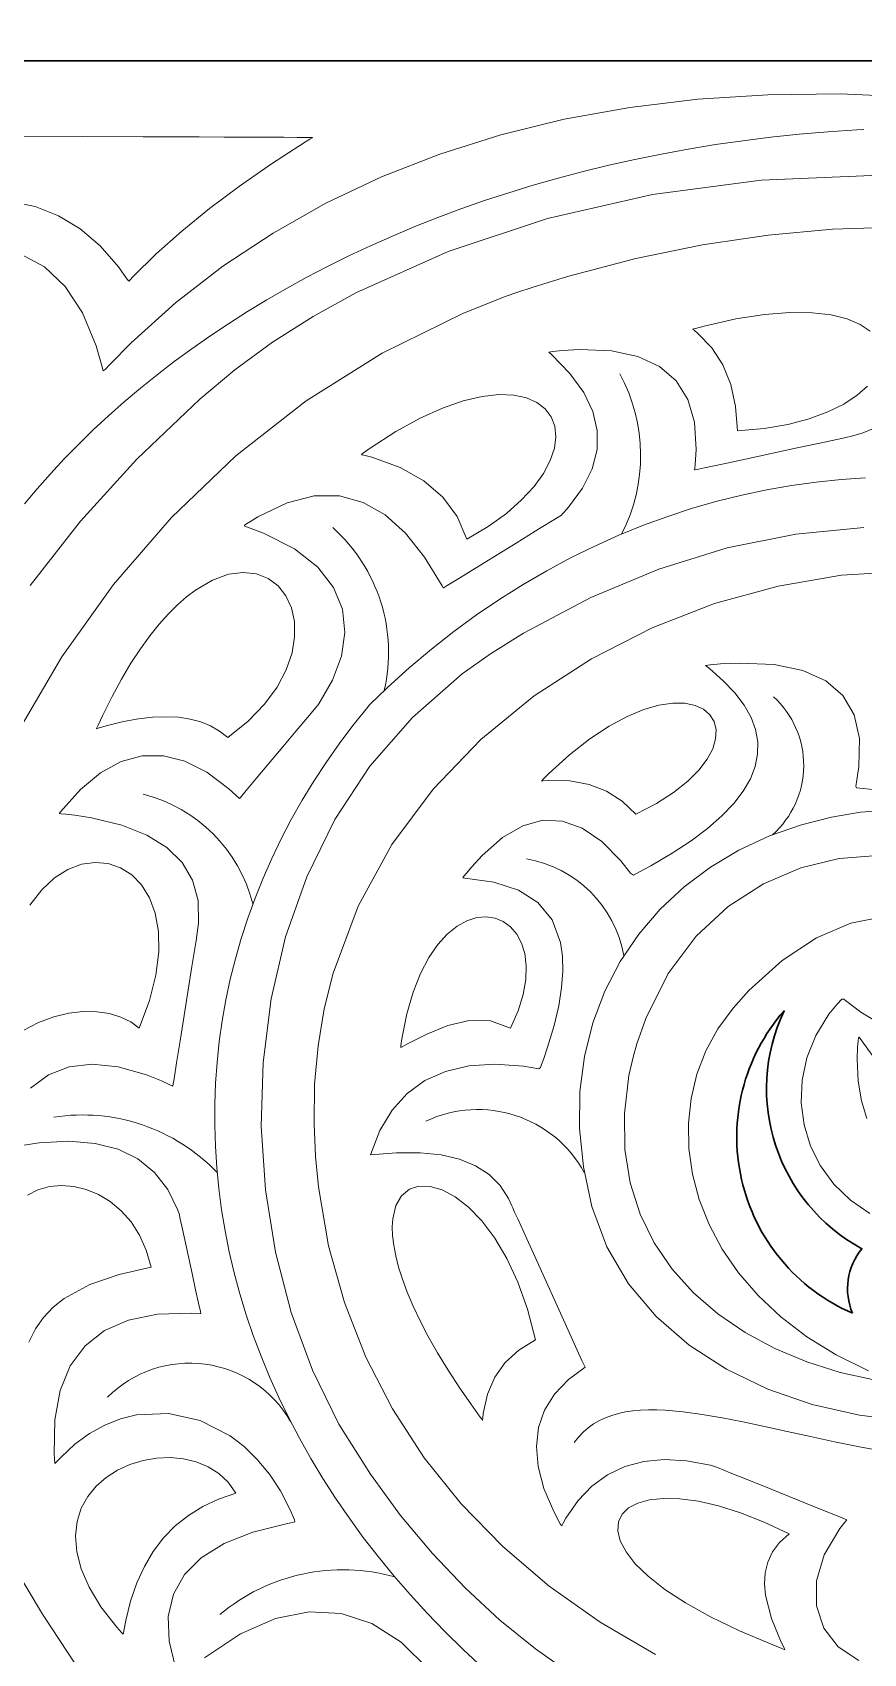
# Model space of a CAD drawing. Header units: inches. Extents: x 249 to 1192, y -18 to 440.
# Drawn here: x 719.861 to 720.18, y 265.274 to 265.896 of the extents above; entities that cross this region are included whole.
import ezdxf

# ---------------------------------------------------------------- set-up
doc = ezdxf.new("R2010")
doc.units = ezdxf.units.IN
doc.header["$MEASUREMENT"] = 0
doc.layers.add('KACA', color=141, linetype='Continuous', lineweight=30)
doc.layers.add('KUSEN', color=16, linetype='Continuous', lineweight=15)

# ---------------------------------------------------------------- blocks, each defined once
blk = doc.blocks.new('GORGA')
blk.add_lwpolyline([(366.59218, 151.19092), (367.59218, 151.19092), (367.59218, 149.19092), (366.59218, 149.19092)], close=True)
blk.add_lwpolyline([(366.59218, 151.19092), (367.59218, 151.19092), (367.59218, 149.19092), (366.59218, 149.19092)], close=True)
at = {"lineweight": 9}
for points in [[(367.06744, 150.68873), (367.07988, 150.69487), (367.09108, 150.70178), (367.10104, 150.70939), (367.10976, 150.71758), (367.11725, 150.72627), (367.12352, 150.73537), (367.12855, 150.74477), (367.13237, 150.75439), (367.13497, 150.76413), (367.13636, 150.77389), (367.13654, 150.78359), (367.13551, 150.79312), (367.13327, 150.8024), (367.12984, 150.81133), (367.12521, 150.81982), (367.11938, 150.82776), (367.11329, 150.83457), (367.10058, 150.84606), (367.08742, 150.85471), (367.0742, 150.86035), (367.06131, 150.86286)], [(367.05892, 150.81926), (367.07043, 150.82615), (367.07623, 150.83063), (367.07695, 150.83124), (367.07774, 150.83123), (367.07947, 150.82932), (367.08262, 150.82541), (367.08766, 150.81723), (367.09107, 150.80874), (367.09292, 150.8001), (367.09326, 150.79146), (367.09216, 150.783), (367.08966, 150.77487), (367.08584, 150.76724), (367.08074, 150.76027), (367.07442, 150.75412), (367.06696, 150.74896)], [(367.06579, 150.91157), (367.07075, 150.91208), (367.07202, 150.91223), (367.07233, 150.91281), (367.07201, 150.91438), (367.0711, 150.9204), (367.07094, 150.93116), (367.07301, 150.94022), (367.07731, 150.94759), (367.08384, 150.95326), (367.09259, 150.95723), (367.10358, 150.9595), (367.1168, 150.96007), (367.12425, 150.95972), (367.12818, 150.95939), (367.12996, 150.95912), (367.12849, 150.95795), (367.12314, 150.95329), (367.1187, 150.94861), (367.11515, 150.94393), (367.1125, 150.93924), (367.11076, 150.93455), (367.10991, 150.92984), (367.10996, 150.92513), (367.11091, 150.92041), (367.11276, 150.91568), (367.11551, 150.91094), (367.11916, 150.9062), (367.12371, 150.90145), (367.12915, 150.89669), (367.1355, 150.89192), (367.14274, 150.88714), (367.15089, 150.88236), (367.1553, 150.87996), (367.15759, 150.87877), (367.15878, 150.87953), (367.16242, 150.88418), (367.16978, 150.89168), (367.17722, 150.89678), (367.18474, 150.89949), (367.19235, 150.89979), (367.20004, 150.89769), (367.20781, 150.8932), (367.21567, 150.8863), (367.21963, 150.88196), (367.22162, 150.87956), (367.22261, 150.8783), (367.22303, 150.8777), (367.22228, 150.87765), (367.21111, 150.87607), (367.2017, 150.87298), (367.1942, 150.8682), (367.18877, 150.86156), (367.18553, 150.85287), (367.18478, 150.8477), (367.18464, 150.84196), (367.18513, 150.83562), (367.18626, 150.82866), (367.18805, 150.82105), (367.19051, 150.81278), (367.19201, 150.80839), (367.19282, 150.80613), (367.19324, 150.80498), (367.19385, 150.80452), (367.19976, 150.80546), (367.2108, 150.80625), (367.22078, 150.80561), (367.22971, 150.80352), (367.23758, 150.8), (367.24439, 150.79504), (367.25014, 150.78864), (367.25484, 150.7808), (367.25847, 150.77152), (367.24847, 150.77234), (367.23943, 150.77233), (367.23135, 150.77148), (367.22425, 150.76981), (367.21811, 150.7673), (367.21293, 150.76395), (367.20872, 150.75978), (367.20548, 150.75477), (367.20422, 150.75196), (367.2039, 150.75123), (367.20315, 150.74956), (367.20195, 150.74692), (367.19848, 150.73927), (367.19404, 150.72947), (367.1844, 150.70821), (367.18029, 150.69913), (367.17864, 150.6955), (367.17736, 150.69268), (367.17651, 150.69081), (367.17616, 150.69004), (367.18252, 150.68533), (367.18787, 150.67976), (367.1917, 150.67364), (367.19403, 150.66697), (367.19483, 150.65974), (367.19413, 150.65195), (367.19191, 150.64361), (367.18818, 150.63472), (367.18575, 150.63006), (367.18511, 150.62931), (367.18459, 150.63028), (367.18352, 150.63216), (367.17883, 150.63893), (367.1735, 150.64449), (367.16753, 150.64885), (367.16092, 150.65199), (367.15366, 150.65393), (367.14576, 150.65465), (367.13722, 150.65417), (367.12804, 150.65248), (367.12685, 150.65218), (367.12674, 150.65215), (367.1265, 150.65205), (367.1253, 150.65157), (367.12051, 150.64964), (367.11336, 150.64675), (367.10483, 150.64331), (367.08757, 150.63635), (367.08081, 150.63363), (367.07662, 150.63194), (367.07579, 150.63161), (367.07574, 150.63158), (367.07645, 150.63076), (367.07845, 150.62827), (367.08447, 150.61816), (367.08742, 150.60811), (367.08742, 150.59857), (367.08462, 150.58999), (367.07915, 150.58284), (367.07115, 150.57757)], [(367.06268, 151.0512), (367.06983, 151.04816), (367.07393, 151.04702), (367.07611, 151.04654), (367.07665, 151.04643), (367.07766, 151.04621), (367.07966, 151.04579), (367.08607, 151.04441), (367.09479, 151.04254), (367.11467, 151.03828), (367.12361, 151.03637), (367.1304, 151.03491), (367.13264, 151.03443), (367.13392, 151.03416), (367.13416, 151.03411), (367.13411, 151.03462), (367.13394, 151.03614), (367.13356, 151.04197), (367.13422, 151.0524), (367.13678, 151.06117), (367.14124, 151.06829), (367.14761, 151.07376), (367.15589, 151.07758), (367.16606, 151.07975), (367.17814, 151.08027), (367.1849, 151.0799), (367.18845, 151.07957), (367.19008, 151.07932), (367.18907, 151.07841), (367.18198, 151.07114), (367.17668, 151.06386), (367.17317, 151.05656), (367.17146, 151.04924), (367.17153, 151.0419), (367.17341, 151.03454), (367.17707, 151.02717), (367.18253, 151.01978), (367.18417, 151.01793), (367.18504, 151.017), (367.18523, 151.01681), (367.18585, 151.01642), (367.18939, 151.01423), (367.19526, 151.01061), (367.20259, 151.00608), (367.21812, 150.99648), (367.22457, 150.99249), (367.22898, 150.98976), (367.23015, 150.98904), (367.23043, 150.98887), (367.23048, 150.98883), (367.23092, 150.98963), (367.23768, 151.0007), (367.24496, 151.00982), (367.2528, 151.01685), (367.26124, 151.02168), (367.2703, 151.02415), (367.28002, 151.02414), (367.29044, 151.02152), (367.3016, 151.01614), (367.3045, 151.01436), (367.30597, 151.01339), (367.30671, 151.01289), (367.30656, 151.01249), (367.29942, 151.0099), (367.28752, 151.00388), (367.27864, 150.99688), (367.27259, 150.98909), (367.26918, 150.98068), (367.26823, 150.97182), (367.26954, 150.9627), (367.27294, 150.9535), (367.27823, 150.94438), (367.27853, 150.94402), (367.27939, 150.943), (367.28246, 150.93934), (367.28688, 150.9341), (367.29203, 150.92797), (367.30223, 150.91584), (367.30609, 150.91125), (367.30834, 150.90857), (367.30869, 150.90816), (367.3127, 150.91185), (367.32122, 150.91821), (367.3296, 150.92243), (367.33787, 150.92453), (367.34601, 150.92449), (367.35402, 150.92232), (367.36192, 150.91803), (367.36968, 150.9116), (367.37733, 150.90304), (367.3778, 150.90244), (367.377, 150.90232), (367.37525, 150.90213), (367.37184, 150.90171), (367.36537, 150.90068), (367.35385, 150.89789), (367.34422, 150.89411), (367.33647, 150.88933), (367.33061, 150.88357), (367.32664, 150.87683), (367.32456, 150.86909), (367.32436, 150.86036), (367.32497, 150.85563), (367.32515, 150.85465), (367.32516, 150.8546), (367.32521, 150.85429), (367.32543, 150.85289), (367.3258, 150.85057), (367.3269, 150.8437), (367.32832, 150.83479), (367.32989, 150.82493), (367.33144, 150.81521), (367.33279, 150.80673), (367.33377, 150.8006), (367.33406, 150.79875), (367.3342, 150.7979), (367.3342, 150.79786), (367.33562, 150.79853), (367.33861, 150.79988), (367.34439, 150.8022), (367.35524, 150.80529), (367.3651, 150.80631), (367.37399, 150.80527), (367.3819, 150.80217), (367.38883, 150.79701)], [(367.39805, 150.77415), (367.38546, 150.77616), (367.37412, 150.77675), (367.36403, 150.7759), (367.35519, 150.77363), (367.3476, 150.76992), (367.34127, 150.76479), (367.33618, 150.75823), (367.33235, 150.75024), (367.33173, 150.74847), (367.3317, 150.74833), (367.33153, 150.74753), (367.33079, 150.74413), (367.32966, 150.73891), (367.32685, 150.72601), (367.3255, 150.71977), (367.32438, 150.71466), (367.32368, 150.7114), (367.32352, 150.71069), (367.32374, 150.71062), (367.32724, 150.7108), (367.34012, 150.71037), (367.35119, 150.70814), (367.36045, 150.7041), (367.36791, 150.69825), (367.37357, 150.69059), (367.37742, 150.68113), (367.37947, 150.66986), (367.37972, 150.65678), (367.3795, 150.65322), (367.3771, 150.65559), (367.37177, 150.66054), (367.36617, 150.66462), (367.36033, 150.66785), (367.35433, 150.67023), (367.34822, 150.67176), (367.33586, 150.67235), (367.32372, 150.66966), (367.31223, 150.66377), (367.30687, 150.65964), (367.30183, 150.65473), (367.29718, 150.64906), (367.29297, 150.64262), (367.28925, 150.63543), (367.2876, 150.63156), (367.28747, 150.63073), (367.28839, 150.63056), (367.29022, 150.63021), (367.30351, 150.62684), (367.31455, 150.62244), (367.32331, 150.61701), (367.3298, 150.61056), (367.33403, 150.60307), (367.33599, 150.59455), (367.33568, 150.585), (367.3331, 150.57442)], [(367.32215, 150.57861), (367.30823, 150.58779), (367.29485, 150.5937), (367.282, 150.59634), (367.2697, 150.5957), (367.25793, 150.59179), (367.24671, 150.58461), (367.23602, 150.57415)], [(367.04979, 151.17704), (367.07831, 151.17826), (367.10605, 151.178), (367.13296, 151.17629), (367.15903, 151.17313), (367.18421, 151.16855), (367.20848, 151.16257), (367.23181, 151.1552), (367.25416, 151.14646), (367.27551, 151.13637), (367.29581, 151.12495), (367.31505, 151.11221), (367.33319, 151.09817), (367.3502, 151.08285), (367.35827, 151.07472), (367.36024, 151.07264), (367.36093, 151.0721), (367.36105, 151.07258), (367.36153, 151.07449), (367.36366, 151.08175), (367.36893, 151.09435), (367.37553, 151.10441), (367.38348, 151.11194), (367.39277, 151.11693)], [(367.06744, 150.68873), (367.07988, 150.69487), (367.09108, 150.70178), (367.10104, 150.70939), (367.10976, 150.71758), (367.11725, 150.72627), (367.12352, 150.73537), (367.12855, 150.74477), (367.13237, 150.75439), (367.13497, 150.76413), (367.13636, 150.77389), (367.13654, 150.78359), (367.13551, 150.79312), (367.13327, 150.8024), (367.12984, 150.81133), (367.12521, 150.81982), (367.11938, 150.82776), (367.11329, 150.83457), (367.10058, 150.84606), (367.08742, 150.85471), (367.0742, 150.86035), (367.06131, 150.86286)], [(367.05892, 150.81926), (367.07043, 150.82615), (367.07623, 150.83063), (367.07695, 150.83124), (367.07774, 150.83123), (367.07947, 150.82932), (367.08262, 150.82541), (367.08766, 150.81723), (367.09107, 150.80874), (367.09292, 150.8001), (367.09326, 150.79146), (367.09216, 150.783), (367.08966, 150.77487), (367.08584, 150.76724), (367.08074, 150.76027), (367.07442, 150.75412), (367.06696, 150.74896)], [(367.06579, 150.91157), (367.07075, 150.91208), (367.07202, 150.91223), (367.07233, 150.91281), (367.07201, 150.91438), (367.0711, 150.9204), (367.07094, 150.93116), (367.07301, 150.94022), (367.07731, 150.94759), (367.08384, 150.95326), (367.09259, 150.95723), (367.10358, 150.9595), (367.1168, 150.96007), (367.12425, 150.95972), (367.12818, 150.95939), (367.12996, 150.95912), (367.12849, 150.95795), (367.12314, 150.95329), (367.1187, 150.94861), (367.11515, 150.94393), (367.1125, 150.93924), (367.11076, 150.93455), (367.10991, 150.92984), (367.10996, 150.92513), (367.11091, 150.92041), (367.11276, 150.91568), (367.11551, 150.91094), (367.11916, 150.9062), (367.12371, 150.90145), (367.12915, 150.89669), (367.1355, 150.89192), (367.14274, 150.88714), (367.15089, 150.88236), (367.1553, 150.87996), (367.15759, 150.87877), (367.15878, 150.87953), (367.16242, 150.88418), (367.16978, 150.89168), (367.17722, 150.89678), (367.18474, 150.89949), (367.19235, 150.89979), (367.20004, 150.89769), (367.20781, 150.8932), (367.21567, 150.8863), (367.21963, 150.88196), (367.22162, 150.87956), (367.22261, 150.8783), (367.22303, 150.8777), (367.22228, 150.87765), (367.21111, 150.87607), (367.2017, 150.87298), (367.1942, 150.8682), (367.18877, 150.86156), (367.18553, 150.85287), (367.18478, 150.8477), (367.18464, 150.84196), (367.18513, 150.83562), (367.18626, 150.82866), (367.18805, 150.82105), (367.19051, 150.81278), (367.19201, 150.80839), (367.19282, 150.80613), (367.19324, 150.80498), (367.19385, 150.80452), (367.19976, 150.80546), (367.2108, 150.80625), (367.22078, 150.80561), (367.22971, 150.80352), (367.23758, 150.8), (367.24439, 150.79504), (367.25014, 150.78864), (367.25484, 150.7808), (367.25847, 150.77152), (367.24847, 150.77234), (367.23943, 150.77233), (367.23135, 150.77148), (367.22425, 150.76981), (367.21811, 150.7673), (367.21293, 150.76395), (367.20872, 150.75978), (367.20548, 150.75477), (367.20422, 150.75196), (367.2039, 150.75123), (367.20315, 150.74956), (367.20195, 150.74692), (367.19848, 150.73927), (367.19404, 150.72947), (367.1844, 150.70821), (367.18029, 150.69913), (367.17864, 150.6955), (367.17736, 150.69268), (367.17651, 150.69081), (367.17616, 150.69004), (367.18252, 150.68533), (367.18787, 150.67976), (367.1917, 150.67364), (367.19403, 150.66697), (367.19483, 150.65974), (367.19413, 150.65195), (367.19191, 150.64361), (367.18818, 150.63472), (367.18575, 150.63006), (367.18511, 150.62931), (367.18459, 150.63028), (367.18352, 150.63216), (367.17883, 150.63893), (367.1735, 150.64449), (367.16753, 150.64885), (367.16092, 150.65199), (367.15366, 150.65393), (367.14576, 150.65465), (367.13722, 150.65417), (367.12804, 150.65248), (367.12685, 150.65218), (367.12674, 150.65215), (367.1265, 150.65205), (367.1253, 150.65157), (367.12051, 150.64964), (367.11336, 150.64675), (367.10483, 150.64331), (367.08757, 150.63635), (367.08081, 150.63363), (367.07662, 150.63194), (367.07579, 150.63161), (367.07574, 150.63158), (367.07645, 150.63076), (367.07845, 150.62827), (367.08447, 150.61816), (367.08742, 150.60811), (367.08742, 150.59857), (367.08462, 150.58999), (367.07915, 150.58284), (367.07115, 150.57757)], [(367.06268, 151.0512), (367.06983, 151.04816), (367.07393, 151.04702), (367.07611, 151.04654), (367.07665, 151.04643), (367.07766, 151.04621), (367.07966, 151.04579), (367.08607, 151.04441), (367.09479, 151.04254), (367.11467, 151.03828), (367.12361, 151.03637), (367.1304, 151.03491), (367.13264, 151.03443), (367.13392, 151.03416), (367.13416, 151.03411), (367.13411, 151.03462), (367.13394, 151.03614), (367.13356, 151.04197), (367.13422, 151.0524), (367.13678, 151.06117), (367.14124, 151.06829), (367.14761, 151.07376), (367.15589, 151.07758), (367.16606, 151.07975), (367.17814, 151.08027), (367.1849, 151.0799), (367.18845, 151.07957), (367.19008, 151.07932), (367.18907, 151.07841), (367.18198, 151.07114), (367.17668, 151.06386), (367.17317, 151.05656), (367.17146, 151.04924), (367.17153, 151.0419), (367.17341, 151.03454), (367.17707, 151.02717), (367.18253, 151.01978), (367.18417, 151.01793), (367.18504, 151.017), (367.18523, 151.01681), (367.18585, 151.01642), (367.18939, 151.01423), (367.19526, 151.01061), (367.20259, 151.00608), (367.21812, 150.99648), (367.22457, 150.99249), (367.22898, 150.98976), (367.23015, 150.98904), (367.23043, 150.98887), (367.23048, 150.98883), (367.23092, 150.98963), (367.23768, 151.0007), (367.24496, 151.00982), (367.2528, 151.01685), (367.26124, 151.02168), (367.2703, 151.02415), (367.28002, 151.02414), (367.29044, 151.02152), (367.3016, 151.01614), (367.3045, 151.01436), (367.30597, 151.01339), (367.30671, 151.01289), (367.30656, 151.01249), (367.29942, 151.0099), (367.28752, 151.00388), (367.27864, 150.99688), (367.27259, 150.98909), (367.26918, 150.98068), (367.26823, 150.97182), (367.26954, 150.9627), (367.27294, 150.9535), (367.27823, 150.94438), (367.27853, 150.94402), (367.27939, 150.943), (367.28246, 150.93934), (367.28688, 150.9341), (367.29203, 150.92797), (367.30223, 150.91584), (367.30609, 150.91125), (367.30834, 150.90857), (367.30869, 150.90816), (367.3127, 150.91185), (367.32122, 150.91821), (367.3296, 150.92243), (367.33787, 150.92453), (367.34601, 150.92449), (367.35402, 150.92232), (367.36192, 150.91803), (367.36968, 150.9116), (367.37733, 150.90304), (367.3778, 150.90244), (367.377, 150.90232), (367.37525, 150.90213), (367.37184, 150.90171), (367.36537, 150.90068), (367.35385, 150.89789), (367.34422, 150.89411), (367.33647, 150.88933), (367.33061, 150.88357), (367.32664, 150.87683), (367.32456, 150.86909), (367.32436, 150.86036), (367.32497, 150.85563), (367.32515, 150.85465), (367.32516, 150.8546), (367.32521, 150.85429), (367.32543, 150.85289), (367.3258, 150.85057), (367.3269, 150.8437), (367.32832, 150.83479), (367.32989, 150.82493), (367.33144, 150.81521), (367.33279, 150.80673), (367.33377, 150.8006), (367.33406, 150.79875), (367.3342, 150.7979), (367.3342, 150.79786), (367.33562, 150.79853), (367.33861, 150.79988), (367.34439, 150.8022), (367.35524, 150.80529), (367.3651, 150.80631), (367.37399, 150.80527), (367.3819, 150.80217), (367.38883, 150.79701)], [(367.39805, 150.77415), (367.38546, 150.77616), (367.37412, 150.77675), (367.36403, 150.7759), (367.35519, 150.77363), (367.3476, 150.76992), (367.34127, 150.76479), (367.33618, 150.75823), (367.33235, 150.75024), (367.33173, 150.74847), (367.3317, 150.74833), (367.33153, 150.74753), (367.33079, 150.74413), (367.32966, 150.73891), (367.32685, 150.72601), (367.3255, 150.71977), (367.32438, 150.71466), (367.32368, 150.7114), (367.32352, 150.71069), (367.32374, 150.71062), (367.32724, 150.7108), (367.34012, 150.71037), (367.35119, 150.70814), (367.36045, 150.7041), (367.36791, 150.69825), (367.37357, 150.69059), (367.37742, 150.68113), (367.37947, 150.66986), (367.37972, 150.65678), (367.3795, 150.65322), (367.3771, 150.65559), (367.37177, 150.66054), (367.36617, 150.66462), (367.36033, 150.66785), (367.35433, 150.67023), (367.34822, 150.67176), (367.33586, 150.67235), (367.32372, 150.66966), (367.31223, 150.66377), (367.30687, 150.65964), (367.30183, 150.65473), (367.29718, 150.64906), (367.29297, 150.64262), (367.28925, 150.63543), (367.2876, 150.63156), (367.28747, 150.63073), (367.28839, 150.63056), (367.29022, 150.63021), (367.30351, 150.62684), (367.31455, 150.62244), (367.32331, 150.61701), (367.3298, 150.61056), (367.33403, 150.60307), (367.33599, 150.59455), (367.33568, 150.585), (367.3331, 150.57442)], [(367.32215, 150.57861), (367.30823, 150.58779), (367.29485, 150.5937), (367.282, 150.59634), (367.2697, 150.5957), (367.25793, 150.59179), (367.24671, 150.58461), (367.23602, 150.57415)], [(367.04979, 151.17704), (367.07831, 151.17826), (367.10605, 151.178), (367.13296, 151.17629), (367.15903, 151.17313), (367.18421, 151.16855), (367.20848, 151.16257), (367.23181, 151.1552), (367.25416, 151.14646), (367.27551, 151.13637), (367.29581, 151.12495), (367.31505, 151.11221), (367.33319, 151.09817), (367.3502, 151.08285), (367.35827, 151.07472), (367.36024, 151.07264), (367.36093, 151.0721), (367.36105, 151.07258), (367.36153, 151.07449), (367.36366, 151.08175), (367.36893, 151.09435), (367.37553, 151.10441), (367.38348, 151.11194), (367.39277, 151.11693)], [(367.39117, 151.02108), (367.38626, 151.0269), (367.38116, 151.03265), (367.37587, 151.03833), (367.37039, 151.04392), (367.36473, 151.04944), (367.35889, 151.05487), (367.35286, 151.06021), (367.34664, 151.06545), (367.34025, 151.0706), (367.33368, 151.07566), (367.32693, 151.08061), (367.32001, 151.08546), (367.31291, 151.09019), (367.30564, 151.09482), (367.2982, 151.09933), (367.29059, 151.10372), (367.28281, 151.10799), (367.27486, 151.11214), (367.26675, 151.11616), (367.25847, 151.12004), (367.25003, 151.1238), (367.24143, 151.12741), (367.23266, 151.13088), (367.22374, 151.13421), (367.21467, 151.13739), (367.20544, 151.14042), (367.19605, 151.1433), (367.18651, 151.14601), (367.17682, 151.14857), (367.16698, 151.15096), (367.157, 151.15319), (367.14686, 151.15525), (367.13658, 151.15713), (367.12616, 151.15883), (367.1156, 151.16036), (367.10489, 151.1617), (367.09404, 151.16285), (367.08306, 151.16381), (367.07194, 151.16458), (367.06921, 151.16469)], [(367.21547, 150.57492), (367.22281, 150.58176), (367.22989, 150.58871), (367.23669, 150.59576), (367.24322, 150.6029), (367.24948, 150.61013), (367.25547, 150.61745), (367.26119, 150.62484), (367.26663, 150.63231), (367.2718, 150.63985), (367.2767, 150.64746), (367.28133, 150.65513), (367.28568, 150.66286), (367.28976, 150.67065), (367.29357, 150.67848), (367.29711, 150.68636), (367.30037, 150.69428), (367.30336, 150.70223), (367.30607, 150.71022), (367.30851, 150.71824), (367.31068, 150.72627), (367.31257, 150.73433), (367.31419, 150.7424), (367.31554, 150.75048), (367.31661, 150.75857), (367.3174, 150.76666), (367.31792, 150.77475), (367.31817, 150.78283), (367.31814, 150.79089), (367.31784, 150.79894), (367.31726, 150.80697), (367.3164, 150.81498), (367.31527, 150.82295), (367.31387, 150.8309), (367.31219, 150.8388), (367.31023, 150.84666), (367.308, 150.85448), (367.30549, 150.86224), (367.3027, 150.86995), (367.29964, 150.8776), (367.2963, 150.88518), (367.29269, 150.89269), (367.28879, 150.90014), (367.28462, 150.9075), (367.28018, 150.91478), (367.27545, 150.92198), (367.27045, 150.92909), (367.26517, 150.9361), (367.25962, 150.94301), (367.2589, 150.94387), (367.25807, 150.94478), (367.25602, 150.94677), (367.25191, 150.95069), (367.24357, 150.95823), (367.23508, 150.96539), (367.22646, 150.97216), (367.21772, 150.97856), (367.20886, 150.98458), (367.19989, 150.99022), (367.19083, 150.99549), (367.18168, 151.00039), (367.17245, 151.00492), (367.16315, 151.00908), (367.1538, 151.01288), (367.14439, 151.01632), (367.13495, 151.0194), (367.12548, 151.02212), (367.11599, 151.02449), (367.10648, 151.0265), (367.09698, 151.02816), (367.08748, 151.02948), (367.078, 151.03045), (367.06855, 151.03107)], [(367.06123, 150.65778), (367.07095, 150.65957), (367.08043, 150.66148), (367.08966, 150.66346), (367.09862, 150.66544), (367.10728, 150.66734), (367.11562, 150.66912), (367.12362, 150.6707), (367.13127, 150.67201), (367.13853, 150.67299), (367.14538, 150.67358), (367.14865, 150.67371), (367.15181, 150.67371), (367.15486, 150.67359), (367.1578, 150.67332), (367.16062, 150.67291), (367.16332, 150.67234), (367.16589, 150.67161), (367.16834, 150.6707), (367.17067, 150.66962), (367.17286, 150.66835), (367.17492, 150.66688), (367.17684, 150.66521), (367.17863, 150.66332), (367.18028, 150.66122)], [(367.39117, 151.02108), (367.38626, 151.0269), (367.38116, 151.03265), (367.37587, 151.03833), (367.37039, 151.04392), (367.36473, 151.04944), (367.35889, 151.05487), (367.35286, 151.06021), (367.34664, 151.06545), (367.34025, 151.0706), (367.33368, 151.07566), (367.32693, 151.08061), (367.32001, 151.08546), (367.31291, 151.09019), (367.30564, 151.09482), (367.2982, 151.09933), (367.29059, 151.10372), (367.28281, 151.10799), (367.27486, 151.11214), (367.26675, 151.11616), (367.25847, 151.12004), (367.25003, 151.1238), (367.24143, 151.12741), (367.23266, 151.13088), (367.22374, 151.13421), (367.21467, 151.13739), (367.20544, 151.14042), (367.19605, 151.1433), (367.18651, 151.14601), (367.17682, 151.14857), (367.16698, 151.15096), (367.157, 151.15319), (367.14686, 151.15525), (367.13658, 151.15713), (367.12616, 151.15883), (367.1156, 151.16036), (367.10489, 151.1617), (367.09404, 151.16285), (367.08306, 151.16381), (367.07194, 151.16458), (367.06921, 151.16469)], [(367.21547, 150.57492), (367.22281, 150.58176), (367.22989, 150.58871), (367.23669, 150.59576), (367.24322, 150.6029), (367.24948, 150.61013), (367.25547, 150.61745), (367.26119, 150.62484), (367.26663, 150.63231), (367.2718, 150.63985), (367.2767, 150.64746), (367.28133, 150.65513), (367.28568, 150.66286), (367.28976, 150.67065), (367.29357, 150.67848), (367.29711, 150.68636), (367.30037, 150.69428), (367.30336, 150.70223), (367.30607, 150.71022), (367.30851, 150.71824), (367.31068, 150.72627), (367.31257, 150.73433), (367.31419, 150.7424), (367.31554, 150.75048), (367.31661, 150.75857), (367.3174, 150.76666), (367.31792, 150.77475), (367.31817, 150.78283), (367.31814, 150.79089), (367.31784, 150.79894), (367.31726, 150.80697), (367.3164, 150.81498), (367.31527, 150.82295), (367.31387, 150.8309), (367.31219, 150.8388), (367.31023, 150.84666), (367.308, 150.85448), (367.30549, 150.86224), (367.3027, 150.86995), (367.29964, 150.8776), (367.2963, 150.88518), (367.29269, 150.89269), (367.28879, 150.90014), (367.28462, 150.9075), (367.28018, 150.91478), (367.27545, 150.92198), (367.27045, 150.92909), (367.26517, 150.9361), (367.25962, 150.94301), (367.2589, 150.94387), (367.25807, 150.94478), (367.25602, 150.94677), (367.25191, 150.95069), (367.24357, 150.95823), (367.23508, 150.96539), (367.22646, 150.97216), (367.21772, 150.97856), (367.20886, 150.98458), (367.19989, 150.99022), (367.19083, 150.99549), (367.18168, 151.00039), (367.17245, 151.00492), (367.16315, 151.00908), (367.1538, 151.01288), (367.14439, 151.01632), (367.13495, 151.0194), (367.12548, 151.02212), (367.11599, 151.02449), (367.10648, 151.0265), (367.09698, 151.02816), (367.08748, 151.02948), (367.078, 151.03045), (367.06855, 151.03107)], [(367.06123, 150.65778), (367.07095, 150.65957), (367.08043, 150.66148), (367.08966, 150.66346), (367.09862, 150.66544), (367.10728, 150.66734), (367.11562, 150.66912), (367.12362, 150.6707), (367.13127, 150.67201), (367.13853, 150.67299), (367.14538, 150.67358), (367.14865, 150.67371), (367.15181, 150.67371), (367.15486, 150.67359), (367.1578, 150.67332), (367.16062, 150.67291), (367.16332, 150.67234), (367.16589, 150.67161), (367.16834, 150.6707), (367.17067, 150.66962), (367.17286, 150.66835), (367.17492, 150.66688), (367.17684, 150.66521), (367.17863, 150.66332), (367.18028, 150.66122)], [(367.39666, 151.13705), (367.38701, 151.13508), (367.37804, 151.13158), (367.36973, 151.12656), (367.36209, 151.12002), (367.35512, 151.11196), (367.35189, 151.10736), (367.35116, 151.10651), (367.35063, 151.10706), (367.34957, 151.10816), (367.34059, 151.11694), (367.33078, 151.12565), (367.32016, 151.13431), (367.30871, 151.1429), (367.29644, 151.15144), (367.28335, 151.15992), (367.28165, 151.16097), (367.2808, 151.1615), (367.28064, 151.16161), (367.28096, 151.16161), (367.28293, 151.16162), (367.28655, 151.16163), (367.29166, 151.16165), (367.29813, 151.16168), (367.30579, 151.16171), (367.31452, 151.16175), (367.32415, 151.16178), (367.33455, 151.16183), (367.34556, 151.16187), (367.36885, 151.16197), (367.39284, 151.16207)], [(367.39666, 151.13705), (367.38701, 151.13508), (367.37804, 151.13158), (367.36973, 151.12656), (367.36209, 151.12002), (367.35512, 151.11196), (367.35189, 151.10736), (367.35116, 151.10651), (367.35063, 151.10706), (367.34957, 151.10816), (367.34059, 151.11694), (367.33078, 151.12565), (367.32016, 151.13431), (367.30871, 151.1429), (367.29644, 151.15144), (367.28335, 151.15992), (367.28165, 151.16097), (367.2808, 151.1615), (367.28064, 151.16161), (367.28096, 151.16161), (367.28293, 151.16162), (367.28655, 151.16163), (367.29166, 151.16165), (367.29813, 151.16168), (367.30579, 151.16171), (367.31452, 151.16175), (367.32415, 151.16178), (367.33455, 151.16183), (367.34556, 151.16187), (367.36885, 151.16197), (367.39284, 151.16207)], [(367.38897, 150.98977), (367.36967, 151.01443), (367.34799, 151.03818), (367.32391, 151.06128), (367.31048, 151.07254), (367.29596, 151.0831), (367.28044, 151.09294), (367.26399, 151.10204), (367.22863, 151.11792), (367.19053, 151.13054), (367.15032, 151.13972), (367.10864, 151.14527), (367.06613, 151.14699)], [(367.18104, 150.57209), (367.19512, 150.58204), (367.20878, 150.59311), (367.22199, 150.60533), (367.2347, 150.61871), (367.24687, 150.63328), (367.25847, 150.64907), (367.27062, 150.66827), (367.28071, 150.68896), (367.28881, 150.71104), (367.29483, 150.7342), (367.2987, 150.75811), (367.30033, 150.78247), (367.29964, 150.80697), (367.29656, 150.83129), (367.291, 150.85512), (367.28288, 150.87814), (367.27213, 150.90004), (367.25865, 150.92052), (367.24238, 150.93925), (367.22323, 150.95593), (367.21235, 150.96354), (367.1997, 150.97148), (367.17399, 150.98521), (367.14791, 150.99612), (367.12163, 151.00422), (367.09535, 151.00954), (367.06924, 151.0121)], [(367.05189, 150.66929), (367.07085, 150.67167), (367.08901, 150.67582), (367.10612, 150.68171), (367.12195, 150.68931), (367.13627, 150.69858), (367.14884, 150.70951), (367.15943, 150.72205), (367.1678, 150.73618), (367.17354, 150.75165), (367.17679, 150.76687), (367.17827, 150.78159), (367.1781, 150.79574), (367.17636, 150.80927), (367.17314, 150.82212), (367.16855, 150.83425), (367.16266, 150.84558), (367.15557, 150.85606), (367.14739, 150.86564), (367.13819, 150.87426), (367.12807, 150.88186), (367.11713, 150.88838), (367.10545, 150.89378), (367.09314, 150.89798), (367.08161, 150.901), (367.07054, 150.90289), (367.05982, 150.90369)], [(367.06808, 150.7855), (367.07012, 150.7922), (367.07137, 150.79976), (367.07176, 150.8082), (367.07161, 150.81275), (367.07144, 150.81511), (367.07133, 150.81632), (367.07106, 150.81665), (367.06335, 150.80601)], [(367.06394, 150.88625), (367.07871, 150.88513), (367.09345, 150.88157), (367.10778, 150.87547), (367.12128, 150.86674), (367.13357, 150.85529), (367.14423, 150.84102), (367.15286, 150.82384), (367.15629, 150.81413), (367.15776, 150.80899), (367.1593, 150.80199), (367.16108, 150.78733), (367.16087, 150.77357), (367.15881, 150.76071), (367.15501, 150.74877), (367.14962, 150.73776), (367.14277, 150.72771), (367.13458, 150.71861), (367.1252, 150.7105), (367.11474, 150.70338), (367.10334, 150.69726), (367.09114, 150.69217), (367.07826, 150.68811), (367.06483, 150.68511)], [(367.05408, 150.99523), (367.07783, 150.99375), (367.10209, 150.9896), (367.12645, 150.98284), (367.15045, 150.97353), (367.17368, 150.96171), (367.19571, 150.94744), (367.2161, 150.93076), (367.23443, 150.91175), (367.25027, 150.89044), (367.26319, 150.86689), (367.27275, 150.84115), (367.27614, 150.82747), (367.27853, 150.81327), (367.27986, 150.79855), (367.28009, 150.78331), (367.27951, 150.77089), (367.27839, 150.75926), (367.27449, 150.73662), (367.26842, 150.71484), (367.26026, 150.69398), (367.25004, 150.67413), (367.23784, 150.65535), (367.22372, 150.63771), (367.20773, 150.62128), (367.18992, 150.60613), (367.17037, 150.59233), (367.14912, 150.57996)], [(367.05724, 151.12715), (367.08129, 151.12639), (367.10592, 151.12418), (367.13108, 151.12045), (367.15673, 151.11517), (367.18286, 151.1083), (367.19608, 151.10424), (367.20228, 151.1022), (367.20643, 151.10072), (367.22275, 151.09426), (367.25392, 151.07891), (367.28305, 151.06056), (367.31001, 151.03946), (367.3347, 151.0159), (367.35699, 150.99015), (367.37678, 150.96249), (367.39395, 150.93319)], [(367.39593, 150.61508), (367.38422, 150.59535), (367.37118, 150.57552)], [(367.38897, 150.98977), (367.36967, 151.01443), (367.34799, 151.03818), (367.32391, 151.06128), (367.31048, 151.07254), (367.29596, 151.0831), (367.28044, 151.09294), (367.26399, 151.10204), (367.22863, 151.11792), (367.19053, 151.13054), (367.15032, 151.13972), (367.10864, 151.14527), (367.06613, 151.14699)], [(367.18104, 150.57209), (367.19512, 150.58204), (367.20878, 150.59311), (367.22199, 150.60533), (367.2347, 150.61871), (367.24687, 150.63328), (367.25847, 150.64907), (367.27062, 150.66827), (367.28071, 150.68896), (367.28881, 150.71104), (367.29483, 150.7342), (367.2987, 150.75811), (367.30033, 150.78247), (367.29964, 150.80697), (367.29656, 150.83129), (367.291, 150.85512), (367.28288, 150.87814), (367.27213, 150.90004), (367.25865, 150.92052), (367.24238, 150.93925), (367.22323, 150.95593), (367.21235, 150.96354), (367.1997, 150.97148), (367.17399, 150.98521), (367.14791, 150.99612), (367.12163, 151.00422), (367.09535, 151.00954), (367.06924, 151.0121)], [(367.05189, 150.66929), (367.07085, 150.67167), (367.08901, 150.67582), (367.10612, 150.68171), (367.12195, 150.68931), (367.13627, 150.69858), (367.14884, 150.70951), (367.15943, 150.72205), (367.1678, 150.73618), (367.17354, 150.75165), (367.17679, 150.76687), (367.17827, 150.78159), (367.1781, 150.79574), (367.17636, 150.80927), (367.17314, 150.82212), (367.16855, 150.83425), (367.16266, 150.84558), (367.15557, 150.85606), (367.14739, 150.86564), (367.13819, 150.87426), (367.12807, 150.88186), (367.11713, 150.88838), (367.10545, 150.89378), (367.09314, 150.89798), (367.08161, 150.901), (367.07054, 150.90289), (367.05982, 150.90369)], [(367.06808, 150.7855), (367.07012, 150.7922), (367.07137, 150.79976), (367.07176, 150.8082), (367.07161, 150.81275), (367.07144, 150.81511), (367.07133, 150.81632), (367.07106, 150.81665), (367.06335, 150.80601)], [(367.06394, 150.88625), (367.07871, 150.88513), (367.09345, 150.88157), (367.10778, 150.87547), (367.12128, 150.86674), (367.13357, 150.85529), (367.14423, 150.84102), (367.15286, 150.82384), (367.15629, 150.81413), (367.15776, 150.80899), (367.1593, 150.80199), (367.16108, 150.78733), (367.16087, 150.77357), (367.15881, 150.76071), (367.15501, 150.74877), (367.14962, 150.73776), (367.14277, 150.72771), (367.13458, 150.71861), (367.1252, 150.7105), (367.11474, 150.70338), (367.10334, 150.69726), (367.09114, 150.69217), (367.07826, 150.68811), (367.06483, 150.68511)], [(367.05408, 150.99523), (367.07783, 150.99375), (367.10209, 150.9896), (367.12645, 150.98284), (367.15045, 150.97353), (367.17368, 150.96171), (367.19571, 150.94744), (367.2161, 150.93076), (367.23443, 150.91175), (367.25027, 150.89044), (367.26319, 150.86689), (367.27275, 150.84115), (367.27614, 150.82747), (367.27853, 150.81327), (367.27986, 150.79855), (367.28009, 150.78331), (367.27951, 150.77089), (367.27839, 150.75926), (367.27449, 150.73662), (367.26842, 150.71484), (367.26026, 150.69398), (367.25004, 150.67413), (367.23784, 150.65535), (367.22372, 150.63771), (367.20773, 150.62128), (367.18992, 150.60613), (367.17037, 150.59233), (367.14912, 150.57996)], [(367.05724, 151.12715), (367.08129, 151.12639), (367.10592, 151.12418), (367.13108, 151.12045), (367.15673, 151.11517), (367.18286, 151.1083), (367.19608, 151.10424), (367.20228, 151.1022), (367.20643, 151.10072), (367.22275, 151.09426), (367.25392, 151.07891), (367.28305, 151.06056), (367.31001, 151.03946), (367.3347, 151.0159), (367.35699, 150.99015), (367.37678, 150.96249), (367.39395, 150.93319)], [(367.39593, 150.61508), (367.38422, 150.59535), (367.37118, 150.57552)], [(367.06684, 151.08731), (367.07063, 151.08992), (367.07559, 151.09203), (367.08173, 151.09356), (367.08905, 151.09441), (367.09758, 151.09449), (367.10733, 151.09372), (367.11831, 151.092), (367.13053, 151.08925), (367.13378, 151.08839), (367.13461, 151.08817), (367.13485, 151.08807), (367.13475, 151.08799), (367.13436, 151.08769), (367.13285, 151.08644), (367.12752, 151.08087), (367.12334, 151.07436), (367.12031, 151.0669), (367.11843, 151.05849), (367.11769, 151.04914), (367.11769, 151.04914), (367.10751, 151.05002), (367.09833, 151.05158), (367.09015, 151.05371), (367.083, 151.05634), (367.07689, 151.05937), (367.07183, 151.06272), (367.06782, 151.06628)], [(367.06684, 151.08731), (367.07063, 151.08992), (367.07559, 151.09203), (367.08173, 151.09356), (367.08905, 151.09441), (367.09758, 151.09449), (367.10733, 151.09372), (367.11831, 151.092), (367.13053, 151.08925), (367.13378, 151.08839), (367.13461, 151.08817), (367.13485, 151.08807), (367.13475, 151.08799), (367.13436, 151.08769), (367.13285, 151.08644), (367.12752, 151.08087), (367.12334, 151.07436), (367.12031, 151.0669), (367.11843, 151.05849), (367.11769, 151.04914), (367.11769, 151.04914), (367.10751, 151.05002), (367.09833, 151.05158), (367.09015, 151.05371), (367.083, 151.05634), (367.07689, 151.05937), (367.07183, 151.06272), (367.06782, 151.06628)], [(367.39165, 150.8192), (367.38575, 150.82225), (367.37989, 150.82444), (367.37415, 150.82582), (367.36862, 150.82644), (367.36339, 150.82637), (367.35854, 150.82564), (367.35415, 150.82432), (367.35032, 150.82246), (367.34713, 150.8201), (367.34713, 150.8201), (367.34318, 150.83071), (367.34072, 150.84045), (367.33963, 150.84929), (367.33977, 150.85719), (367.34101, 150.86414), (367.34322, 150.87008), (367.34626, 150.87499), (367.34999, 150.87884), (367.3543, 150.88159), (367.35903, 150.88321), (367.36406, 150.88366), (367.36926, 150.88291), (367.37448, 150.88094), (367.37961, 150.87769), (367.38449, 150.87315), (367.38901, 150.86728)], [(367.39165, 150.8192), (367.38575, 150.82225), (367.37989, 150.82444), (367.37415, 150.82582), (367.36862, 150.82644), (367.36339, 150.82637), (367.35854, 150.82564), (367.35415, 150.82432), (367.35032, 150.82246), (367.34713, 150.8201), (367.34713, 150.8201), (367.34318, 150.83071), (367.34072, 150.84045), (367.33963, 150.84929), (367.33977, 150.85719), (367.34101, 150.86414), (367.34322, 150.87008), (367.34626, 150.87499), (367.34999, 150.87884), (367.3543, 150.88159), (367.35903, 150.88321), (367.36406, 150.88366), (367.36926, 150.88291), (367.37448, 150.88094), (367.37961, 150.87769), (367.38449, 150.87315), (367.38901, 150.86728)], [(367.38941, 150.69974), (367.38695, 150.70477), (367.38384, 150.7092), (367.38015, 150.71306), (367.37593, 150.71642), (367.36611, 150.72179), (367.35483, 150.72568), (367.34256, 150.72847), (367.34256, 150.72847), (367.34442, 150.73499), (367.34702, 150.74077), (367.35027, 150.7458), (367.35404, 150.75006), (367.35823, 150.75356), (367.36272, 150.75629), (367.36741, 150.75824), (367.37219, 150.75939), (367.37695, 150.75976), (367.38157, 150.75932), (367.38596, 150.75807), (367.38999, 150.75601)], [(367.38941, 150.69974), (367.38695, 150.70477), (367.38384, 150.7092), (367.38015, 150.71306), (367.37593, 150.71642), (367.36611, 150.72179), (367.35483, 150.72568), (367.34256, 150.72847), (367.34256, 150.72847), (367.34442, 150.73499), (367.34702, 150.74077), (367.35027, 150.7458), (367.35404, 150.75006), (367.35823, 150.75356), (367.36272, 150.75629), (367.36741, 150.75824), (367.37219, 150.75939), (367.37695, 150.75976), (367.38157, 150.75932), (367.38596, 150.75807), (367.38999, 150.75601)]]:
    blk.add_lwpolyline(points, dxfattribs=at)
for points in [[(367.16284, 151.07099, 0.24949), (367.16217, 151.0095)], [(367.16284, 151.07099, 0.24949), (367.16217, 151.0095)], [(367.27291, 151.01203, 0.273524), (367.25316, 150.94951)], [(367.27291, 151.01203, 0.273524), (367.25316, 150.94951)], [(367.10387, 150.94714, 0.445054), (367.10427, 150.89424)], [(367.10387, 150.94714, 0.445054), (367.10427, 150.89424)], [(367.34565, 150.90981, 0.275428), (367.30354, 150.86773)], [(367.34565, 150.90981, 0.275428), (367.30354, 150.86773)], [(367.1986, 150.88504, 0.312335), (367.16123, 150.84791)], [(367.1986, 150.88504, 0.312335), (367.16123, 150.84791)], [(367.23715, 150.78439, 0.396733), (367.17643, 150.76474)], [(367.23715, 150.78439, 0.396733), (367.17643, 150.76474)], [(367.37985, 150.78596, 0.245802), (367.31723, 150.76468)], [(367.37985, 150.78596, 0.245802), (367.31723, 150.76468)], [(367.35923, 150.67862, 0.493345), (367.28908, 150.66929)], [(367.35923, 150.67862, 0.493345), (367.28908, 150.66929)], [(367.31617, 150.59529, 0.248001), (367.24908, 150.60965)], [(367.31617, 150.59529, 0.248001), (367.24908, 150.60965)]]:
    blk.add_lwpolyline(points, format="xyb", dxfattribs=at)
for points in [[(367.22153, 151.00754), (367.21335, 151.01243), (367.20633, 151.01747), (367.20047, 151.0226), (367.19572, 151.02774), (367.19207, 151.03281), (367.18947, 151.03774), (367.18791, 151.04245), (367.18735, 151.04686), (367.18777, 151.0509), (367.18914, 151.05449), (367.19143, 151.05755), (367.1946, 151.06001), (367.19864, 151.06179), (367.20351, 151.06282), (367.20919, 151.06301), (367.21564, 151.0623), (367.22285, 151.0606), (367.23077, 151.05784), (367.23938, 151.05394), (367.24866, 151.04882), (367.25857, 151.04242), (367.26114, 151.04061), (367.26179, 151.04014), (367.26194, 151.03997), (367.26175, 151.03993), (367.26098, 151.03974), (367.25796, 151.03895), (367.24703, 151.03506), (367.23792, 151.02997), (367.23064, 151.02369), (367.22517, 151.01621), (367.22153, 151.00754)], [(367.22153, 151.00754), (367.21335, 151.01243), (367.20633, 151.01747), (367.20047, 151.0226), (367.19572, 151.02774), (367.19207, 151.03281), (367.18947, 151.03774), (367.18791, 151.04245), (367.18735, 151.04686), (367.18777, 151.0509), (367.18914, 151.05449), (367.19143, 151.05755), (367.1946, 151.06001), (367.19864, 151.06179), (367.20351, 151.06282), (367.20919, 151.06301), (367.21564, 151.0623), (367.22285, 151.0606), (367.23077, 151.05784), (367.23938, 151.05394), (367.24866, 151.04882), (367.25857, 151.04242), (367.26114, 151.04061), (367.26179, 151.04014), (367.26194, 151.03997), (367.26175, 151.03993), (367.26098, 151.03974), (367.25796, 151.03895), (367.24703, 151.03506), (367.23792, 151.02997), (367.23064, 151.02369), (367.22517, 151.01621), (367.22153, 151.00754)], [(367.31316, 150.93157), (367.30534, 150.93778), (367.29905, 150.94425), (367.2942, 150.95086), (367.29071, 150.95747), (367.28851, 150.96394), (367.28751, 150.97015), (367.28763, 150.97595), (367.28878, 150.98122), (367.2909, 150.98582), (367.29388, 150.98962), (367.29766, 150.99248), (367.30215, 150.99427), (367.30728, 150.99485), (367.31294, 150.9941), (367.31908, 150.99187), (367.3256, 150.98803), (367.32898, 150.98547), (367.33243, 150.98245), (367.33593, 150.97897), (367.33947, 150.975), (367.34305, 150.97053), (367.34666, 150.96554), (367.35028, 150.96001), (367.3539, 150.95393), (367.35752, 150.94728), (367.36112, 150.94005), (367.36292, 150.93621), (367.36336, 150.93522), (367.36349, 150.9349), (367.36344, 150.93491), (367.36324, 150.93497), (367.36244, 150.93522), (367.35926, 150.93613), (367.35317, 150.93762), (367.3474, 150.93868), (367.34197, 150.93931), (367.33686, 150.9395), (367.33209, 150.93926), (367.32764, 150.93859), (367.32353, 150.93748), (367.31974, 150.93595), (367.31629, 150.93398), (367.31316, 150.93157)], [(367.31316, 150.93157), (367.30534, 150.93778), (367.29905, 150.94425), (367.2942, 150.95086), (367.29071, 150.95747), (367.28851, 150.96394), (367.28751, 150.97015), (367.28763, 150.97595), (367.28878, 150.98122), (367.2909, 150.98582), (367.29388, 150.98962), (367.29766, 150.99248), (367.30215, 150.99427), (367.30728, 150.99485), (367.31294, 150.9941), (367.31908, 150.99187), (367.3256, 150.98803), (367.32898, 150.98547), (367.33243, 150.98245), (367.33593, 150.97897), (367.33947, 150.975), (367.34305, 150.97053), (367.34666, 150.96554), (367.35028, 150.96001), (367.3539, 150.95393), (367.35752, 150.94728), (367.36112, 150.94005), (367.36292, 150.93621), (367.36336, 150.93522), (367.36349, 150.9349), (367.36344, 150.93491), (367.36324, 150.93497), (367.36244, 150.93522), (367.35926, 150.93613), (367.35317, 150.93762), (367.3474, 150.93868), (367.34197, 150.93931), (367.33686, 150.9395), (367.33209, 150.93926), (367.32764, 150.93859), (367.32353, 150.93748), (367.31974, 150.93595), (367.31629, 150.93398), (367.31316, 150.93157)], [(367.15664, 150.90218), (367.1488, 150.90626), (367.14219, 150.91047), (367.13677, 150.91475), (367.13249, 150.91902), (367.12932, 150.92321), (367.12719, 150.92723), (367.12607, 150.93102), (367.12592, 150.9345), (367.12667, 150.9376), (367.12829, 150.94024), (367.13074, 150.94234), (367.13395, 150.94384), (367.1379, 150.94465), (367.14253, 150.94471), (367.1478, 150.94393), (367.15365, 150.94224), (367.16005, 150.93957), (367.16695, 150.93585), (367.1743, 150.93099), (367.18206, 150.92493), (367.19017, 150.91758), (367.19225, 150.91553), (367.1929, 150.91484), (367.19277, 150.91485), (367.19222, 150.9149), (367.19008, 150.91504), (367.18197, 150.91486), (367.17456, 150.91348), (367.16788, 150.91091), (367.1619, 150.90714), (367.15664, 150.90218)], [(367.15664, 150.90218), (367.1488, 150.90626), (367.14219, 150.91047), (367.13677, 150.91475), (367.13249, 150.91902), (367.12932, 150.92321), (367.12719, 150.92723), (367.12607, 150.93102), (367.12592, 150.9345), (367.12667, 150.9376), (367.12829, 150.94024), (367.13074, 150.94234), (367.13395, 150.94384), (367.1379, 150.94465), (367.14253, 150.94471), (367.1478, 150.94393), (367.15365, 150.94224), (367.16005, 150.93957), (367.16695, 150.93585), (367.1743, 150.93099), (367.18206, 150.92493), (367.19017, 150.91758), (367.19225, 150.91553), (367.1929, 150.91484), (367.19277, 150.91485), (367.19222, 150.9149), (367.19008, 150.91504), (367.18197, 150.91486), (367.17456, 150.91348), (367.16788, 150.91091), (367.1619, 150.90714), (367.15664, 150.90218)], [(367.20475, 150.8201), (367.20184, 150.82678), (367.19992, 150.83301), (367.19891, 150.83876), (367.19873, 150.84399), (367.1993, 150.84866), (367.20054, 150.85273), (367.20237, 150.85616), (367.20472, 150.85892), (367.20751, 150.86097), (367.21065, 150.86227), (367.21408, 150.86278), (367.2177, 150.86246), (367.22145, 150.86128), (367.22524, 150.85919), (367.22899, 150.85616), (367.23263, 150.85215), (367.23608, 150.84712), (367.23926, 150.84103), (367.24209, 150.83385), (367.24449, 150.82553), (367.24638, 150.81604), (367.24677, 150.81348), (367.24685, 150.81263), (367.24674, 150.81269), (367.24629, 150.81293), (367.24449, 150.81391), (367.23686, 150.81778), (367.22879, 150.82104), (367.22056, 150.823), (367.21245, 150.82292), (367.20475, 150.8201)], [(367.20475, 150.8201), (367.20184, 150.82678), (367.19992, 150.83301), (367.19891, 150.83876), (367.19873, 150.84399), (367.1993, 150.84866), (367.20054, 150.85273), (367.20237, 150.85616), (367.20472, 150.85892), (367.20751, 150.86097), (367.21065, 150.86227), (367.21408, 150.86278), (367.2177, 150.86246), (367.22145, 150.86128), (367.22524, 150.85919), (367.22899, 150.85616), (367.23263, 150.85215), (367.23608, 150.84712), (367.23926, 150.84103), (367.24209, 150.83385), (367.24449, 150.82553), (367.24638, 150.81604), (367.24677, 150.81348), (367.24685, 150.81263), (367.24674, 150.81269), (367.24629, 150.81293), (367.24449, 150.81391), (367.23686, 150.81778), (367.22879, 150.82104), (367.22056, 150.823), (367.21245, 150.82292), (367.20475, 150.8201)], [(367.19519, 150.70061), (367.19818, 150.71228), (367.20187, 150.72267), (367.20612, 150.73178), (367.21079, 150.73961), (367.21575, 150.74615), (367.22084, 150.7514), (367.22593, 150.75537), (367.23089, 150.75805), (367.23557, 150.75943), (367.23983, 150.75953), (367.24353, 150.75832), (367.24653, 150.75583), (367.2487, 150.75203), (367.24988, 150.74693), (367.25007, 150.7439), (367.24995, 150.74053), (367.24953, 150.73685), (367.24877, 150.73283), (367.24766, 150.72849), (367.24618, 150.72383), (367.24432, 150.71883), (367.24206, 150.71352), (367.23938, 150.70787), (367.23626, 150.7019), (367.23269, 150.69559), (367.22865, 150.68897), (367.22412, 150.68201), (367.21908, 150.67473), (367.21636, 150.67096), (367.21566, 150.67001), (367.21543, 150.6697), (367.21543, 150.66973), (367.21542, 150.66986), (367.21537, 150.67036), (367.21516, 150.67233), (367.21357, 150.67969), (367.21077, 150.6862), (367.20678, 150.69186), (367.20158, 150.69666), (367.19519, 150.70061)], [(367.19519, 150.70061), (367.19818, 150.71228), (367.20187, 150.72267), (367.20612, 150.73178), (367.21079, 150.73961), (367.21575, 150.74615), (367.22084, 150.7514), (367.22593, 150.75537), (367.23089, 150.75805), (367.23557, 150.75943), (367.23983, 150.75953), (367.24353, 150.75832), (367.24653, 150.75583), (367.2487, 150.75203), (367.24988, 150.74693), (367.25007, 150.7439), (367.24995, 150.74053), (367.24953, 150.73685), (367.24877, 150.73283), (367.24766, 150.72849), (367.24618, 150.72383), (367.24432, 150.71883), (367.24206, 150.71352), (367.23938, 150.70787), (367.23626, 150.7019), (367.23269, 150.69559), (367.22865, 150.68897), (367.22412, 150.68201), (367.21908, 150.67473), (367.21636, 150.67096), (367.21566, 150.67001), (367.21543, 150.6697), (367.21543, 150.66973), (367.21542, 150.66986), (367.21537, 150.67036), (367.21516, 150.67233), (367.21357, 150.67969), (367.21077, 150.6862), (367.20678, 150.69186), (367.20158, 150.69666), (367.19519, 150.70061)], [(367.31011, 150.64182), (367.31298, 150.64596), (367.31654, 150.64932), (367.32067, 150.65193), (367.32525, 150.6538), (367.33016, 150.65496), (367.33527, 150.65542), (367.34048, 150.6552), (367.34565, 150.65431), (367.35068, 150.65277), (367.35544, 150.65061), (367.3598, 150.64784), (367.36366, 150.64447), (367.36688, 150.64052), (367.36936, 150.63602), (367.37097, 150.63098), (367.37159, 150.62541), (367.3711, 150.61934), (367.36938, 150.61278), (367.36631, 150.60575), (367.36178, 150.59826), (367.35565, 150.59035), (367.35386, 150.5883), (367.35339, 150.58779), (367.35322, 150.5877), (367.35318, 150.58795), (367.35302, 150.58897), (367.35229, 150.59293), (367.35043, 150.60043), (367.34805, 150.60735), (367.34514, 150.61369), (367.34171, 150.61944), (367.33776, 150.62462), (367.33328, 150.62922), (367.32827, 150.63324), (367.32274, 150.63668), (367.31669, 150.63954), (367.31011, 150.64182)], [(367.31011, 150.64182), (367.31298, 150.64596), (367.31654, 150.64932), (367.32067, 150.65193), (367.32525, 150.6538), (367.33016, 150.65496), (367.33527, 150.65542), (367.34048, 150.6552), (367.34565, 150.65431), (367.35068, 150.65277), (367.35544, 150.65061), (367.3598, 150.64784), (367.36366, 150.64447), (367.36688, 150.64052), (367.36936, 150.63602), (367.37097, 150.63098), (367.37159, 150.62541), (367.3711, 150.61934), (367.36938, 150.61278), (367.36631, 150.60575), (367.36178, 150.59826), (367.35565, 150.59035), (367.35386, 150.5883), (367.35339, 150.58779), (367.35322, 150.5877), (367.35318, 150.58795), (367.35302, 150.58897), (367.35229, 150.59293), (367.35043, 150.60043), (367.34805, 150.60735), (367.34514, 150.61369), (367.34171, 150.61944), (367.33776, 150.62462), (367.33328, 150.62922), (367.32827, 150.63324), (367.32274, 150.63668), (367.31669, 150.63954), (367.31011, 150.64182)], [(367.09786, 150.62616), (367.10745, 150.6307), (367.1165, 150.63427), (367.12494, 150.63691), (367.13271, 150.63868), (367.13976, 150.63962), (367.14601, 150.63978), (367.15142, 150.63922), (367.15592, 150.63799), (367.15945, 150.63613), (367.16195, 150.6337), (367.16336, 150.63075), (367.16362, 150.62732), (367.16267, 150.62348), (367.16044, 150.61926), (367.15688, 150.61472), (367.15193, 150.60991), (367.14552, 150.60488), (367.1376, 150.59968), (367.1281, 150.59437), (367.11697, 150.58898), (367.10414, 150.58358), (367.10066, 150.58223), (367.09977, 150.58189), (367.0995, 150.58183), (367.09957, 150.58196), (367.09985, 150.58251), (367.10093, 150.58471), (367.10468, 150.59369), (367.10696, 150.60266), (367.10733, 150.60704), (367.10706, 150.61129), (367.10607, 150.61537), (367.10427, 150.61924), (367.10156, 150.62285), (367.09786, 150.62616)], [(367.09786, 150.62616), (367.10745, 150.6307), (367.1165, 150.63427), (367.12494, 150.63691), (367.13271, 150.63868), (367.13976, 150.63962), (367.14601, 150.63978), (367.15142, 150.63922), (367.15592, 150.63799), (367.15945, 150.63613), (367.16195, 150.6337), (367.16336, 150.63075), (367.16362, 150.62732), (367.16267, 150.62348), (367.16044, 150.61926), (367.15688, 150.61472), (367.15193, 150.60991), (367.14552, 150.60488), (367.1376, 150.59968), (367.1281, 150.59437), (367.11697, 150.58898), (367.10414, 150.58358), (367.10066, 150.58223), (367.09977, 150.58189), (367.0995, 150.58183), (367.09957, 150.58196), (367.09985, 150.58251), (367.10093, 150.58471), (367.10468, 150.59369), (367.10696, 150.60266), (367.10733, 150.60704), (367.10706, 150.61129), (367.10607, 150.61537), (367.10427, 150.61924), (367.10156, 150.62285), (367.09786, 150.62616)]]:
    blk.add_lwpolyline(points, close=True, dxfattribs=at)
blk.add_lwpolyline([(367.07356, 150.71077, 0.282893), (367.06997, 150.73548, 0.398256), (367.09985, 150.82674, -0.507593), (367.07356, 150.71077)], format="xyb")
blk.add_lwpolyline([(367.07356, 150.71077, 0.282893), (367.06997, 150.73548, 0.398256), (367.09985, 150.82674, -0.507593), (367.07356, 150.71077)], format="xyb")
blk = doc.blocks.new('POTONGAN AA')
at = {"layer": 'KUSEN'}
blk.add_lwpolyline([(716.28742, 130.40332), (714.98844, 130.40332), (714.98844, 130.50332), (716.28742, 130.50332)], close=True, dxfattribs=at)
at = {"layer": 'KACA', "xscale": -1}
blk.add_blockref('GORGA', (1082.73011, -20.78759), dxfattribs=at)

msp = doc.modelspace()

# ---------------------------------------------------------------- block references
at = {"layer": 'KUSEN'}
msp.add_blockref('POTONGAN AA', (4.51886, 135.48142), dxfattribs=at)

doc.saveas('drawing.dxf')
